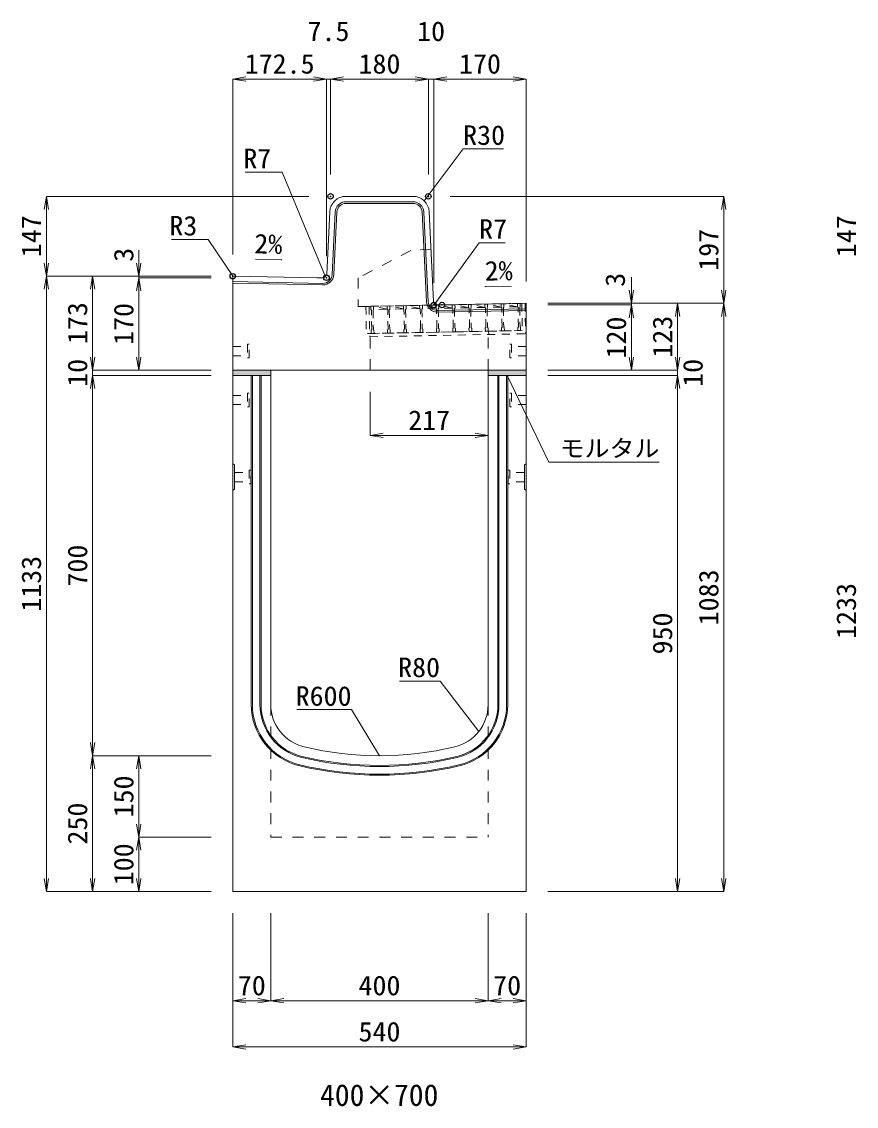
# Model space of a CAD drawing. Units: millimetres at full size. Extents: x -22536 to 51867, y -19720 to 38340.
# Drawn here: x -6993 to -5457, y 26213 to 28210 of the extents above; entities that cross this region are included whole.
import ezdxf
from ezdxf.enums import TextEntityAlignment as Align

# ---------------------------------------------------------------- set-up
doc = ezdxf.new("R2010")
doc.units = ezdxf.units.MM
doc.header["$LTSCALE"] = 20
doc.header["$PDMODE"] = 32
doc.header["$PDSIZE"] = 10
doc.linetypes.add('USER1', pattern=[2, 1, -1])
doc.linetypes.add('USER2', pattern=[1.35, 0.75, -0.6])
for name, color, linetype, lineweight in [('インサート', 3, 'USER2', 9), ('グレーチング', 7, 'USER2', 5), ('モルタル', 7, 'Continuous', 9), ('受枠', 3, 'USER2', 9), ('寸法線', 7, 'Continuous', 13), ('引出線', 4, 'Continuous', 13), ('本体', 2, 'Continuous', 13), ('目地', 132, 'Continuous', 5)]:
    doc.layers.add(name, color=color, linetype=linetype, lineweight=lineweight)
doc.layers.add('作業エリア', color=11, linetype='Continuous')
doc.layers.add('文字', color=7, linetype='Continuous')
doc.styles.add('ＭＳ 明朝', font='')
doc.styles.get('ＭＳ 明朝').set_extended_font_data('MS Mincho')

# ---------------------------------------------------------------- blocks, each defined once
blk = doc.blocks.new('open_arrow')
at = {"color": 0, "linetype": 'Continuous', "lineweight": -2}
blk.add_lwpolyline([(7.5, 1.25), (0, 0), (7.5, -1.25)], dxfattribs=at)

msp = doc.modelspace()

# ---------------------------------------------------------------- hatches: boundary and pattern name
at = {"layer": 'モルタル'}
for points in [[(-6534.44, 27558.16), (-6534.44, 27568.16), (-6604.44, 27568.16), (-6604.44, 27558.16)], [(-6064.44, 27558.16), (-6064.44, 27568.16), (-6134.44, 27568.16), (-6134.44, 27558.16)]]:
    msp.add_hatch(color=256, dxfattribs=at).paths.add_polyline_path(points)

# ---------------------------------------------------------------- linework, layer by layer
at = {"layer": 'インサート'}
for p, q in [((-6604.44, 27611.66), (-6577.44, 27611.66)), ((-6604.44, 27611.66), (-6604.44, 27594.66)), ((-6574.44, 27615.66), (-6577.44, 27615.66)), ((-6577.44, 27615.66), (-6577.44, 27590.66)), ((-6574.44, 27590.66), (-6574.44, 27615.66)), ((-6094.44, 27615.66), (-6091.44, 27615.66)), ((-6094.44, 27590.66), (-6094.44, 27615.66)), ((-6091.44, 27615.66), (-6091.44, 27590.66)), ((-6064.44, 27611.66), (-6091.44, 27611.66)), ((-6064.44, 27611.66), (-6064.44, 27594.66)), ((-6604.44, 27594.66), (-6577.44, 27594.66)), ((-6577.44, 27590.66), (-6574.44, 27590.66)), ((-6091.44, 27590.66), (-6094.44, 27590.66)), ((-6064.44, 27594.66), (-6091.44, 27594.66)), ((-6574.44, 27525.66), (-6577.44, 27525.66)), ((-6577.44, 27525.66), (-6577.44, 27500.66)), ((-6574.44, 27500.66), (-6574.44, 27525.66)), ((-6094.44, 27525.66), (-6091.44, 27525.66)), ((-6094.44, 27500.66), (-6094.44, 27525.66)), ((-6091.44, 27525.66), (-6091.44, 27500.66)), ((-6604.44, 27521.66), (-6577.44, 27521.66)), ((-6604.44, 27521.66), (-6604.44, 27504.66)), ((-6604.44, 27504.66), (-6577.44, 27504.66)), ((-6064.44, 27521.66), (-6091.44, 27521.66)), ((-6064.44, 27504.66), (-6091.44, 27504.66)), ((-6064.44, 27521.66), (-6064.44, 27504.66)), ((-6577.44, 27500.66), (-6574.44, 27500.66)), ((-6091.44, 27500.66), (-6094.44, 27500.66)), ((-6571.24, 27383.66), (-6574.24, 27383.66)), ((-6574.24, 27383.66), (-6574.24, 27358.66)), ((-6571.24, 27358.66), (-6571.24, 27383.66)), ((-6097.64, 27383.66), (-6094.64, 27383.66)), ((-6097.64, 27358.66), (-6097.64, 27383.66)), ((-6094.64, 27383.66), (-6094.64, 27358.66)), ((-6601.24, 27379.66), (-6574.24, 27379.66)), ((-6601.24, 27379.66), (-6601.24, 27362.66)), ((-6601.24, 27362.66), (-6574.24, 27362.66)), ((-6067.64, 27379.66), (-6094.64, 27379.66)), ((-6067.64, 27362.66), (-6094.64, 27362.66)), ((-6067.64, 27379.66), (-6067.64, 27362.66)), ((-6574.24, 27358.66), (-6571.24, 27358.66)), ((-6094.64, 27358.66), (-6097.64, 27358.66))]:
    msp.add_line(p, q, dxfattribs=at)
at = {"layer": 'グレーチング'}
for p, q in [((-6350.47, 27685.63), (-6075.52, 27690.95)), ((-6320.36, 27680.21), (-6345.47, 27685.72)), ((-6290.36, 27680.79), (-6315.48, 27686.31)), ((-6260.37, 27681.37), (-6285.48, 27686.89)), ((-6230.38, 27681.95), (-6255.49, 27687.47)), ((-6230.38, 27681.95), (-6255.37, 27681.47)), ((-6200.38, 27682.53), (-6225.49, 27688.05)), ((-6200.38, 27682.53), (-6225.38, 27682.05)), ((-6170.39, 27683.11), (-6195.5, 27688.63)), ((-6170.39, 27683.11), (-6195.38, 27682.63)), ((-6140.39, 27683.69), (-6165.5, 27689.21)), ((-6140.39, 27683.69), (-6165.39, 27683.21)), ((-6110.4, 27684.27), (-6135.51, 27689.79)), ((-6110.4, 27684.27), (-6135.39, 27683.79)), ((-6080.4, 27684.85), (-6105.52, 27690.37)), ((-6080.4, 27684.85), (-6105.4, 27684.37)), ((-6320.36, 27680.21), (-6345.35, 27679.73)), ((-6290.36, 27680.79), (-6315.36, 27680.31)), ((-6260.37, 27681.37), (-6285.37, 27680.89)), ((-6349.5, 27635.64), (-6074.55, 27640.96))]:
    msp.add_line(p, q, dxfattribs=at)
for points in [[(-6350.47, 27685.63), (-6345.47, 27685.72), (-6345.35, 27679.73), (-6346.33, 27678.71), (-6345.64, 27642.71), (-6344.62, 27641.73), (-6344.5, 27635.73), (-6349.5, 27635.64), (-6349.62, 27641.64), (-6348.64, 27642.66), (-6349.33, 27678.65), (-6350.35, 27679.63)], [(-6315.64, 27643.29), (-6314.62, 27642.31), (-6314.51, 27636.31), (-6319.51, 27636.22), (-6319.62, 27642.22), (-6318.64, 27643.24), (-6319.34, 27679.23), (-6320.36, 27680.21), (-6320.47, 27686.21), (-6315.48, 27686.31), (-6315.36, 27680.31), (-6316.34, 27679.29)], [(-6285.65, 27643.87), (-6284.63, 27642.89), (-6284.51, 27636.9), (-6289.51, 27636.8), (-6289.63, 27642.8), (-6288.65, 27643.82), (-6289.35, 27679.81), (-6290.36, 27680.79), (-6290.48, 27686.79), (-6285.48, 27686.89), (-6285.37, 27680.89), (-6286.35, 27679.87)], [(-6255.65, 27644.45), (-6254.64, 27643.47), (-6254.52, 27637.48), (-6259.52, 27637.38), (-6259.63, 27643.38), (-6258.65, 27644.4), (-6259.35, 27680.39), (-6260.37, 27681.37), (-6260.49, 27687.37), (-6255.49, 27687.47), (-6255.37, 27681.47), (-6256.35, 27680.45)], [(-6225.66, 27645.04), (-6224.64, 27644.06), (-6224.52, 27638.06), (-6229.52, 27637.96), (-6229.64, 27643.96), (-6228.66, 27644.98), (-6229.36, 27680.97), (-6230.38, 27681.95), (-6230.49, 27687.95), (-6225.49, 27688.05), (-6225.38, 27682.05), (-6226.36, 27681.03)], [(-6198.67, 27645.56), (-6199.36, 27681.55), (-6200.38, 27682.53), (-6200.5, 27688.53), (-6195.5, 27688.63), (-6195.38, 27682.63), (-6196.36, 27681.61), (-6195.67, 27645.62), (-6194.65, 27644.64), (-6194.53, 27638.64), (-6199.53, 27638.54), (-6199.65, 27644.54)], [(-6168.67, 27646.14), (-6169.37, 27682.13), (-6170.39, 27683.11), (-6170.5, 27689.11), (-6165.5, 27689.21), (-6165.39, 27683.21), (-6166.37, 27682.19), (-6165.67, 27646.2), (-6164.65, 27645.22), (-6164.54, 27639.22), (-6169.54, 27639.12), (-6169.65, 27645.12)], [(-6135.39, 27683.79), (-6136.37, 27682.77), (-6135.68, 27646.78), (-6134.66, 27645.8), (-6134.54, 27639.8), (-6139.54, 27639.7), (-6139.66, 27645.7), (-6138.68, 27646.72), (-6139.37, 27682.71), (-6140.39, 27683.69), (-6140.51, 27689.69), (-6135.51, 27689.79)], [(-6105.4, 27684.37), (-6106.38, 27683.35), (-6105.68, 27647.36), (-6104.66, 27646.38), (-6104.55, 27640.38), (-6109.55, 27640.28), (-6109.66, 27646.28), (-6108.68, 27647.3), (-6109.38, 27683.29), (-6110.4, 27684.27), (-6110.51, 27690.27), (-6105.52, 27690.37)], [(-6079.55, 27640.86), (-6079.67, 27646.86), (-6078.69, 27647.88), (-6079.38, 27683.87), (-6080.4, 27684.85), (-6080.52, 27690.85), (-6075.52, 27690.95), (-6075.4, 27684.95), (-6076.38, 27683.93), (-6075.69, 27647.94), (-6074.67, 27646.96), (-6074.55, 27640.96)]]:
    msp.add_lwpolyline(points, close=True, dxfattribs=at)
at = {"layer": 'モルタル'}
for points in [[(-6604.44, 27568.16), (-6534.44, 27568.16), (-6534.44, 27558.16), (-6604.44, 27558.16)], [(-6134.44, 27568.16), (-6064.44, 27568.16), (-6064.44, 27558.16), (-6134.44, 27558.16)]]:
    msp.add_lwpolyline(points, close=True, dxfattribs=at)
at = {"layer": '作業エリア'}
for p in [(-6424.44, 27888.16), (-6244.44, 27888.16), (-6604.44, 27741.16), (-6431.94, 27738.16), (-6234.44, 27688.16), (-6219.44, 27688.16)]:
    msp.add_point(p, dxfattribs=at)
at = {"layer": '受枠'}
for p, q in [((-6359.47, 27685.45), (-6066.52, 27691.12)), ((-6359.47, 27685.45), (-6358.5, 27635.46)), ((-6353.47, 27685.57), (-6352.38, 27629.58)), ((-6072.52, 27691.01), (-6071.55, 27641.02)), ((-6066.52, 27691.12), (-6065.44, 27635.13)), ((-6071.55, 27641.02), (-6358.5, 27635.46)), ((-6352.38, 27629.58), (-6065.44, 27635.13))]:
    msp.add_line(p, q, dxfattribs=at)
at = {"layer": '受枠', "linetype": 'Continuous'}
msp.add_line((-6133.54, 27639.82), (-6133.43, 27633.82), dxfattribs=at)
at = {"layer": '寸法線'}
for p, q in [((-6604.44, 28104.19), (-6431.94, 28104.19)), ((-6604.44, 27781.16), (-6604.44, 28104.19)), ((-6479.94, 28104.19), (-6376.44, 28104.19)), ((-6431.94, 27778.16), (-6431.94, 28104.19)), ((-6431.94, 27778.16), (-6431.94, 28104.19)), ((-6424.44, 27928.16), (-6424.44, 28104.19)), ((-6424.44, 28104.19), (-6244.44, 28104.19)), ((-6424.44, 27928.16), (-6424.44, 28104.19)), ((-6292.44, 28104.19), (-6186.44, 28104.19)), ((-6244.44, 27928.16), (-6244.44, 28104.19)), ((-6244.44, 27928.16), (-6244.44, 28104.19)), ((-6234.44, 27728.16), (-6234.44, 28104.19)), ((-6234.44, 28104.19), (-6064.44, 28104.19)), ((-6234.44, 27728.16), (-6234.44, 28104.19)), ((-6064.44, 27731.16), (-6064.44, 28104.19)), ((-6947.38, 27888.16), (-6947.38, 27741.16)), ((-6464.44, 27888.16), (-6947.38, 27888.16)), ((-6204.44, 27888.16), (-5700.66, 27888.16)), ((-5700.66, 27888.16), (-5700.66, 27691.16)), ((-6777.38, 27789.16), (-6777.38, 27690.16)), ((-6644.44, 27741.16), (-6947.38, 27741.16)), ((-6947.38, 26608.16), (-6947.38, 27741.16)), ((-6644.44, 27741.16), (-6947.38, 27741.16)), ((-6862.38, 27741.16), (-6862.38, 27568.16)), ((-6644.44, 27741.16), (-6862.38, 27741.16)), ((-6644.44, 27741.16), (-6777.38, 27741.16)), ((-6644.44, 27738.16), (-6777.38, 27738.16)), ((-6777.38, 27738.16), (-6777.38, 27568.16)), ((-6644.44, 27738.16), (-6777.38, 27738.16)), ((-5870.66, 27739.16), (-5870.66, 27640.16)), ((-6024.44, 27691.16), (-5870.66, 27691.16)), ((-6024.44, 27691.16), (-5785.66, 27691.16)), ((-6024.44, 27691.16), (-5700.66, 27691.16)), ((-6024.44, 27691.16), (-5700.66, 27691.16)), ((-6024.44, 27688.16), (-5870.66, 27688.16)), ((-6024.44, 27688.16), (-5870.66, 27688.16)), ((-5870.66, 27688.16), (-5870.66, 27568.16)), ((-5785.66, 27691.16), (-5785.66, 27568.16)), ((-5700.66, 27691.16), (-5700.66, 26608.16)), ((-6862.38, 27616.16), (-6862.38, 27510.16)), ((-5785.66, 27616.16), (-5785.66, 27510.16)), ((-6644.44, 27568.16), (-6862.38, 27568.16)), ((-6644.44, 27568.16), (-6862.38, 27568.16)), ((-6644.44, 27568.16), (-6777.38, 27568.16)), ((-6024.44, 27568.16), (-5870.66, 27568.16)), ((-6024.44, 27568.16), (-5785.66, 27568.16)), ((-6024.44, 27568.16), (-5785.66, 27568.16)), ((-6644.44, 27558.16), (-6862.38, 27558.16)), ((-6862.38, 27558.16), (-6862.38, 26858.16)), ((-6644.44, 27558.16), (-6862.38, 27558.16)), ((-6024.44, 27558.16), (-5785.66, 27558.16)), ((-6024.44, 27558.16), (-5785.66, 27558.16)), ((-5785.66, 27558.16), (-5785.66, 26608.16)), ((-6351.44, 27528.16), (-6351.44, 27447.94)), ((-6351.44, 27447.94), (-6134.44, 27447.94)), ((-6644.44, 26858.16), (-6862.38, 26858.16)), ((-6862.38, 26608.16), (-6862.38, 26858.16)), ((-6644.44, 26858.16), (-6862.38, 26858.16)), ((-6777.38, 26858.16), (-6777.38, 26708.16)), ((-6644.44, 26858.16), (-6777.38, 26858.16)), ((-6644.44, 26708.16), (-6777.38, 26708.16)), ((-6777.38, 26708.16), (-6777.38, 26608.16)), ((-6644.44, 26708.16), (-6777.38, 26708.16)), ((-6644.44, 26608.16), (-6947.38, 26608.16)), ((-6644.44, 26608.16), (-6862.38, 26608.16)), ((-6644.44, 26608.16), (-6777.38, 26608.16)), ((-6024.44, 26608.16), (-5785.66, 26608.16)), ((-6024.44, 26608.16), (-5700.66, 26608.16)), ((-6604.44, 26568.16), (-6604.44, 26407.01)), ((-6604.44, 26568.16), (-6604.44, 26322.01)), ((-6534.44, 26568.16), (-6534.44, 26407.01)), ((-6534.44, 26568.16), (-6534.44, 26407.01)), ((-6134.44, 26568.16), (-6134.44, 26407.01)), ((-6134.44, 26568.16), (-6134.44, 26407.01)), ((-6064.44, 26568.16), (-6064.44, 26407.01)), ((-6064.44, 26568.16), (-6064.44, 26322.01)), ((-6604.44, 26407.01), (-6534.44, 26407.01)), ((-6534.44, 26407.01), (-6134.44, 26407.01)), ((-6134.44, 26407.01), (-6064.44, 26407.01)), ((-6604.44, 26322.01), (-6064.44, 26322.01))]:
    msp.add_line(p, q, dxfattribs=at)
at = {"layer": '引出線'}
for points in [[(-6252.3, 27879.9), (-6180.54, 27975.75), (-6105.86, 27975.75)], [(-6433.77, 27740.09), (-6513.6, 27932.72), (-6581.53, 27932.72)], [(-6603.54, 27740.25), (-6649.71, 27808.92), (-6717.43, 27808.92)], [(-6232.6, 27690.09), (-6151.09, 27802.84), (-6103.16, 27802.84)], [(-6513.9, 27771.33), (-6562.64, 27772.3), (-6513.89, 27771.33)], [(-6140.18, 27721.97), (-6091.47, 27722.94), (-6140.22, 27721.96)], [(-6099.44, 27558.16), (-6022.73, 27398.39), (-5819.69, 27398.39)], [(-6151.68, 26902.59), (-6222.94, 26995.69), (-6297.61, 26995.69)], [(-6334.44, 26858.16), (-6385.8, 26942.91), (-6486.81, 26942.91)]]:
    msp.add_lwpolyline(points, dxfattribs=at)
at = {"layer": '本体'}
for p, q in [((-6395.9, 27888.16), (-6272.98, 27888.16)), ((-6431.61, 27744.81), (-6425.86, 27859.66)), ((-6234.77, 27694.81), (-6243.01, 27859.66)), ((-6604.44, 27738.11), (-6604.44, 27568.16)), ((-6449.44, 27738.16), (-6601.38, 27741.1)), ((-6449.44, 27738.16), (-6438.6, 27738.16)), ((-6219.44, 27688.16), (-6227.78, 27688.16)), ((-6219.44, 27688.16), (-6064.44, 27691.16)), ((-6064.44, 27568.16), (-6064.44, 27691.16)), ((-6064.44, 27568.16), (-6604.44, 27568.16)), ((-6604.44, 27558.16), (-6604.44, 26608.16)), ((-6534.44, 27558.16), (-6604.44, 27558.16)), ((-6534.44, 27558.16), (-6534.44, 26952.2)), ((-6134.44, 26952.2), (-6134.44, 27558.16)), ((-6064.44, 27558.16), (-6134.44, 27558.16)), ((-6064.44, 26608.16), (-6064.44, 27558.16)), ((-6604.44, 26608.16), (-6064.44, 26608.16))]:
    msp.add_line(p, q, dxfattribs=at)
at = {"layer": '本体', "linetype": 'USER1'}
for p, q in [((-6276.44, 27788.16), (-6373.44, 27738.16)), ((-6239.59, 27791.16), (-6276.44, 27788.16)), ((-6373.44, 27738.16), (-6373.44, 27685.18)), ((-6373.44, 27685.18), (-6219.44, 27688.16)), ((-6351.44, 27568.16), (-6351.44, 27635.6)), ((-6134.44, 27568.16), (-6134.44, 27639.8))]:
    msp.add_line(p, q, dxfattribs=at)
at = {"layer": '本体', "lineweight": 9}
for p, q in [((-6604.44, 27395.66), (-6601.24, 27393.66)), ((-6601.24, 27393.66), (-6601.24, 27348.66)), ((-6064.44, 27395.66), (-6067.64, 27393.66)), ((-6067.64, 27393.66), (-6067.64, 27348.66)), ((-6601.24, 27348.66), (-6604.44, 27346.66)), ((-6067.64, 27348.66), (-6064.44, 27346.66))]:
    msp.add_line(p, q, dxfattribs=at)
at = {"layer": '本体', "linetype": 'USER1', "lineweight": 15}
for p, q in [((-6534.44, 26952.2), (-6534.44, 26708.16)), ((-6134.44, 26952.2), (-6134.44, 26708.16)), ((-6534.44, 26708.16), (-6134.44, 26708.16))]:
    msp.add_line(p, q, dxfattribs=at)
at = {"layer": '本体'}
for centre, radius, start, end in [((-6395.9, 27858.16), 30, 90, 177.13759), ((-6272.98, 27858.16), 30, 2.86241, 90), ((-6438.6, 27745.16), 7, 270, 357.13759), ((-6601.44, 27738.11), 3, 88.89119, 180), ((-6227.78, 27695.16), 7, 182.86241, 270), ((-6454.44, 26952.2), 80, 180, 256.65764), ((-6214.44, 26952.2), 80, 283.34236, 0), ((-6334.44, 27458.16), 600, 256.65764, 283.34236)]:
    msp.add_arc(centre, radius, start, end, dxfattribs=at)
at = {"layer": '目地'}
for p, q in [((-6272.98, 27878.16), (-6395.9, 27878.16)), ((-6272.98, 27875.16), (-6395.9, 27875.16)), ((-6415.88, 27859.16), (-6421.63, 27744.11)), ((-6412.88, 27859.01), (-6418.63, 27743.96)), ((-6247.75, 27694.01), (-6256, 27859.01)), ((-6244.75, 27694.16), (-6253, 27859.16)), ((-6438.94, 27727.96), (-6604.44, 27731.16)), ((-6438.99, 27724.96), (-6604.44, 27728.16)), ((-6064.44, 27681.16), (-6227.44, 27678.01)), ((-6064.44, 27678.16), (-6227.38, 27675.01)), ((-6570.44, 27558.16), (-6570.44, 26952.2)), ((-6568.44, 27558.16), (-6568.44, 26952.2)), ((-6554.44, 27558.16), (-6554.44, 26952.2)), ((-6552.44, 27558.16), (-6552.44, 26952.2)), ((-6116.44, 26952.2), (-6116.44, 27558.16)), ((-6114.44, 26952.2), (-6114.44, 27558.16)), ((-6100.44, 26952.2), (-6100.44, 27558.16)), ((-6098.44, 26952.2), (-6098.44, 27558.16))]:
    msp.add_line(p, q, dxfattribs=at)
for centre, radius, start, end in [((-6395.9, 27858.16), 20, 90, 177.13759), ((-6395.9, 27858.16), 17, 90, 177.13759), ((-6272.98, 27858.16), 20, 2.86241, 90), ((-6272.98, 27858.16), 17, 2.86241, 90), ((-6438.61, 27744.96), 20, 268.89119, 357.13759), ((-6438.61, 27744.96), 17, 268.89119, 357.13759), ((-6227.77, 27695), 20, 182.86241, 271.10881), ((-6227.77, 27695), 17, 182.86241, 271.10881), ((-6454.44, 26952.2), 116, 180, 256.65764), ((-6454.44, 26952.2), 114, 180, 256.65764), ((-6454.44, 26952.2), 100, 180, 256.65764), ((-6454.44, 26952.2), 98, 180, 256.65764), ((-6214.44, 26952.2), 98, 283.34236, 0), ((-6214.44, 26952.2), 100, 283.34236, 0), ((-6214.44, 26952.2), 114, 283.34236, 0), ((-6214.44, 26952.2), 116, 283.34236, 0), ((-6334.44, 27458.16), 620, 256.65764, 283.34236), ((-6334.44, 27458.16), 618, 256.65764, 283.34236), ((-6334.44, 27458.16), 636, 256.65764, 283.34236), ((-6334.44, 27458.16), 634, 256.65764, 283.34236)]:
    msp.add_arc(centre, radius, start, end, dxfattribs=at)

# ---------------------------------------------------------------- block references
at = {"layer": '寸法線', "xscale": 3.2, "yscale": 3.2}
for p in [(-6604.44, 28104.19), (-6424.44, 28104.19), (-6424.44, 28104.19), (-6234.44, 28104.19), (-6234.44, 28104.19), (-6351.44, 27447.94), (-6604.44, 26407.01), (-6534.44, 26407.01), (-6134.44, 26407.01), (-6604.44, 26322.01)]:
    msp.add_blockref('open_arrow', p, dxfattribs=at)
for p, rotation in [((-6431.94, 28104.19), 180), ((-6431.94, 28104.19), 180), ((-6244.44, 28104.19), 180), ((-6244.44, 28104.19), 180), ((-6064.44, 28104.19), 180), ((-6947.38, 27888.16), 270), ((-5700.66, 27888.16), 270), ((-6947.38, 27741.16), 90), ((-6777.38, 27741.16), 90), ((-6947.38, 27741.16), 270), ((-6862.38, 27741.16), 270), ((-6777.38, 27738.16), 270), ((-6777.38, 27738.16), 270), ((-5870.66, 27691.16), 90), ((-5700.66, 27691.16), 90), ((-5870.66, 27688.16), 270), ((-5870.66, 27688.16), 270), ((-5785.66, 27691.16), 270), ((-5700.66, 27691.16), 270), ((-6862.38, 27568.16), 90), ((-6862.38, 27568.16), 90), ((-6777.38, 27568.16), 90), ((-5870.66, 27568.16), 90), ((-5785.66, 27568.16), 90), ((-5785.66, 27568.16), 90), ((-6862.38, 27558.16), 270), ((-6862.38, 27558.16), 270), ((-5785.66, 27558.16), 270), ((-5785.66, 27558.16), 270), ((-6134.44, 27447.94), 180), ((-6862.38, 26858.16), 90), ((-6862.38, 26858.16), 270), ((-6777.38, 26858.16), 270), ((-6777.38, 26708.16), 90), ((-6777.38, 26708.16), 270), ((-6947.38, 26608.16), 90), ((-6862.38, 26608.16), 90), ((-6777.38, 26608.16), 90), ((-5785.66, 26608.16), 90), ((-5700.66, 26608.16), 90), ((-6534.44, 26407.01), 180), ((-6134.44, 26407.01), 180), ((-6064.44, 26407.01), 180), ((-6064.44, 26322.01), 180)]:
    msp.add_blockref('open_arrow', p, dxfattribs=dict(at, rotation=rotation))
at = {"layer": '引出線'}
for p, xscale, yscale, rotation in [((-6252.3, 27879.9), 0.16, 0.16, 53.2), ((-6513.9, 27771.33), 0.16, 0.16, 178.9), ((-6603.54, 27740.25), 0.16, 0.16, 123.9), ((-6433.77, 27740.09), 0.16, 0.16, 112.5), ((-6140.18, 27721.97), 0.16, 0.16, 1.1), ((-6232.6, 27690.09), 0.16, 0.16, 54.1), ((-6099.44, 27558.16), 0.16, 0.16, 295.6), ((-6151.68, 26902.59), 0.133, 0.133, 127.4), ((-6334.44, 26858.16), 0.133, 0.133, 121.2)]:
    msp.add_blockref('open_arrow', p, dxfattribs=dict(at, xscale=xscale, yscale=yscale, rotation=rotation))

# ---------------------------------------------------------------- texts
at = {"layer": '寸法線', "style": 'ＭＳ 明朝', "width": 1.05}
for s, p in [('7.5', (-6428.19, 28192.19)), ('10', (-6239.44, 28192.19)), ('172.5', (-6518.19, 28132.19)), ('180', (-6334.44, 28132.19)), ('170', (-6149.44, 28132.19)), ('217', (-6242.94, 27475.94)), ('70', (-6569.44, 26435.01)), ('400', (-6334.44, 26435.01)), ('70', (-6099.44, 26435.01)), ('540', (-6334.44, 26350.01))]:
    msp.add_text(s, height=36.03, dxfattribs=at).set_placement(p, align=Align.MIDDLE_CENTER)
for s, p in [('147', (-6975.38, 27814.66)), ('147', (-5475.38, 27814.66)), ('197', (-5728.66, 27789.66)), ('3', (-6805.38, 27780.5)), ('3', (-5900.66, 27734.5)), ('173', (-6890.38, 27654.66)), ('170', (-6805.38, 27653.16)), ('120', (-5898.66, 27628.16)), ('123', (-5813.66, 27629.66)), ('10', (-6890.38, 27563.16)), ('10', (-5757.66, 27563.16)), ('700', (-6890.38, 27208.16)), ('1133', (-6975.38, 27174.66)), ('1083', (-5728.66, 27149.66)), ('1233', (-5475.38, 27124.66)), ('950', (-5813.66, 27083.16)), ('150', (-6805.38, 26783.16)), ('250', (-6890.38, 26733.16)), ('100', (-6805.38, 26658.16))]:
    msp.add_text(s, height=36.03, rotation=90, dxfattribs=at).set_placement(p, align=Align.MIDDLE_CENTER)
at = {"layer": '引出線', "style": 'ＭＳ 明朝', "width": 1.05}
for s, height, p in [('R30', 36.03, (-6180.54, 28018.95)), ('R7', 36.03, (-6151.09, 27846.04)), ('モルタル', 32.02, (-6002.73, 27440.27))]:
    msp.add_text(s, height=height, dxfattribs=at).set_placement(p, align=Align.TOP_LEFT)
for s, p in [('R7', (-6533.6, 27975.92)), ('R3', (-6669.71, 27852.12)), ('R80', (-6222.94, 27038.89)), ('R600', (-6385.8, 26986.11))]:
    msp.add_text(s, height=36.03, dxfattribs=at).set_placement(p, align=Align.TOP_RIGHT)
msp.add_text('2%', height=36.03, rotation=358.854, dxfattribs=at).set_placement((-6512.96, 27818.22), align=Align.TOP_RIGHT)
msp.add_text('2%', height=36.03, rotation=1.146, dxfattribs=at).set_placement((-6141.15, 27768.86), align=Align.TOP_LEFT)
at = {"layer": '文字', "style": 'ＭＳ 明朝'}
msp.add_text('400×700', height=40.03, dxfattribs=at).set_placement((-6334.92, 26233.19), align=Align.MIDDLE_CENTER)

doc.saveas('drawing.dxf')
